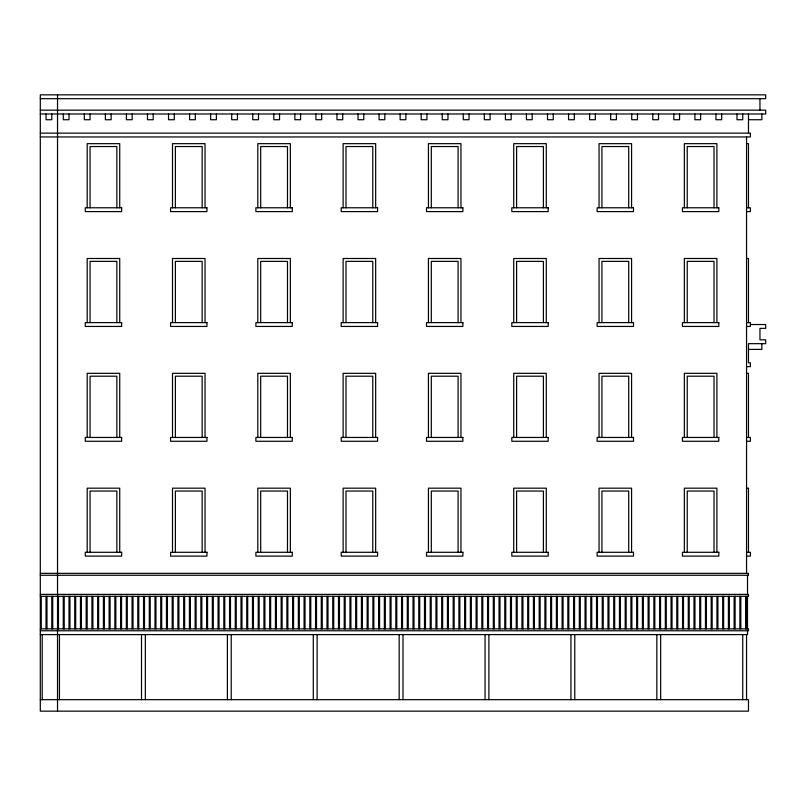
<?xml version="1.0" encoding="UTF-8"?>
<svg xmlns="http://www.w3.org/2000/svg" width="806" height="806" viewBox="0 0 806 806"><rect width="100%" height="100%" fill="white"/><g stroke="black" fill="none" stroke-linecap="round" stroke-linejoin="round"><path stroke-width="1.21" d="M40.3 98.675L765.7 98.675L765.7 94.846L40.3 94.846L40.3 711.154L748.472 711.154L748.472 699.668L40.3 699.668M40.3 110.16L765.7 110.16L765.7 113.989L40.3 113.989M748.472 119.731L761.872 119.731L761.872 113.989M40.3 133.131L750.386 133.131L750.386 136.96L40.3 136.96M746.558 143.659L748.472 143.659L748.472 207.777M746.558 207.777L750.386 207.777L750.386 211.605L746.558 211.605M746.558 258.494L748.472 258.494L748.472 322.612M746.558 322.612L750.386 322.612L750.386 326.44L746.558 326.44M750.598 324.526L765.7 324.526L765.7 328.354L759.957 328.354L759.957 339.84L765.7 339.84L765.7 343.668L748.472 343.668L748.472 362.811L750.386 362.811L750.386 366.639L746.558 366.639M748.472 349.411L761.872 349.411L761.872 343.668M746.558 373.329L748.472 373.329L748.472 437.457M746.558 437.457L750.386 437.457L750.386 441.275L746.558 441.275M746.558 488.174L748.472 488.174L748.472 552.291M746.558 552.291L750.386 552.291L750.386 556.12L746.558 556.12M40.3 573.348L748.472 573.348L748.472 575.262L40.3 575.262M40.3 594.395L748.472 594.395L748.472 596.309L40.3 596.309M40.3 628.851L748.472 628.851L748.472 630.766L40.3 630.766M40.3 634.594L747.515 634.594L747.515 630.766M759.957 98.675L759.957 110.16M748.472 113.989L748.472 133.131M747.515 575.262L747.515 594.395M747.515 596.309L747.515 628.851M746.558 136.96L746.558 573.348M746.558 596.309L746.558 628.851M746.558 634.594L746.558 699.668M745.6 596.309L745.6 628.851M742.729 113.989L742.729 119.731L736.986 119.731L736.986 113.989M742.729 634.594L742.729 699.668M740.825 596.309L740.825 628.851M739.868 596.309L739.868 628.851M735.092 596.309L735.092 628.851M734.135 596.309L734.135 628.851M729.359 596.309L729.359 628.851M728.402 596.309L728.402 628.851M723.627 596.309L723.627 628.851M722.67 596.309L722.67 628.851M721.682 113.989L721.682 119.731L715.94 119.731L715.94 113.989M717.894 596.309L717.894 628.851M716.897 207.777L716.897 143.659L684.354 143.659L684.354 207.777M716.897 322.612L716.897 258.494L684.354 258.494L684.354 322.612M716.897 437.457L716.897 373.329L684.354 373.329L684.354 437.457M716.897 552.291L716.897 488.174L684.354 488.174L684.354 552.291M716.937 596.309L716.937 628.851M714.025 207.777L714.025 146.531L687.226 146.531L687.226 207.777M714.025 322.612L714.025 261.366L687.226 261.366L687.226 322.612M714.025 437.457L714.025 376.2L687.226 376.2L687.226 437.457M714.025 552.291L714.025 491.045L687.226 491.045L687.226 552.291M712.151 596.309L712.151 628.851M711.204 596.309L711.204 628.851M706.419 596.309L706.419 628.851M705.462 596.309L705.462 628.851M700.686 596.309L700.686 628.851M700.626 113.989L700.626 119.731L694.883 119.731L694.883 113.989M699.729 596.309L699.729 628.851M694.953 596.309L694.953 628.851M693.996 596.309L693.996 628.851M689.221 596.309L689.221 628.851M688.264 596.309L688.264 628.851M683.488 596.309L683.488 628.851M682.531 596.309L682.531 628.851M679.569 113.989L679.569 119.731L673.826 119.731L673.826 113.989M677.755 596.309L677.755 628.851M676.798 596.309L676.798 628.851M672.023 596.309L672.023 628.851M671.066 596.309L671.066 628.851M666.28 596.309L666.28 628.851M665.323 596.309L665.323 628.851M660.547 596.309L660.547 628.851M660.668 634.594L660.668 699.668M659.59 596.309L659.59 628.851M658.512 113.989L658.512 119.731L652.779 119.731L652.779 113.989M656.84 634.594L656.84 699.668M654.815 596.309L654.815 628.851M653.857 596.309L653.857 628.851M649.082 596.309L649.082 628.851M648.125 596.309L648.125 628.851M643.349 596.309L643.349 628.851M642.392 596.309L642.392 628.851M637.617 596.309L637.617 628.851M637.465 113.989L637.465 119.731L631.723 119.731L631.723 113.989M636.659 596.309L636.659 628.851M631.884 596.309L631.884 628.851M631.582 207.777L631.582 143.659L599.049 143.659L599.049 207.777M631.582 322.612L631.582 258.494L599.049 258.494L599.049 322.612M631.582 437.457L631.582 373.329L599.049 373.329L599.049 437.457M631.582 552.291L631.582 488.174L599.049 488.174L599.049 552.291M630.927 596.309L630.927 628.851M628.71 207.777L628.71 146.531L601.921 146.531L601.921 207.777M628.71 322.612L628.71 261.366L601.921 261.366L601.921 322.612M628.71 437.457L628.71 376.2L601.921 376.2L601.921 437.457M628.71 552.291L628.71 491.045L601.921 491.045L601.921 552.291M626.151 596.309L626.151 628.851M625.194 596.309L625.194 628.851M620.408 596.309L620.408 628.851M619.451 596.309L619.451 628.851M616.409 113.989L616.409 119.731L610.666 119.731L610.666 113.989M614.676 596.309L614.676 628.851M613.719 596.309L613.719 628.851M608.943 596.309L608.943 628.851M607.986 596.309L607.986 628.851M603.21 596.309L603.21 628.851M602.253 596.309L602.253 628.851M597.478 596.309L597.478 628.851M596.521 596.309L596.521 628.851M595.352 113.989L595.352 119.731L589.609 119.731L589.609 113.989M591.745 596.309L591.745 628.851M590.788 596.309L590.788 628.851M586.012 596.309L586.012 628.851M585.055 596.309L585.055 628.851M580.28 596.309L580.28 628.851M579.323 596.309L579.323 628.851M574.779 634.594L574.779 699.668M574.537 596.309L574.537 628.851M574.305 113.989L574.305 119.731L568.562 119.731L568.562 113.989M573.58 596.309L573.58 628.851M570.95 634.594L570.95 699.668M568.804 596.309L568.804 628.851M567.847 596.309L567.847 628.851M563.072 596.309L563.072 628.851M562.114 596.309L562.114 628.851M557.339 596.309L557.339 628.851M556.382 596.309L556.382 628.851M553.248 113.989L553.248 119.731L547.506 119.731L547.506 113.989M551.606 596.309L551.606 628.851M550.649 596.309L550.649 628.851M546.277 207.777L546.277 143.659L513.734 143.659L513.734 207.777M546.277 322.612L546.277 258.494L513.734 258.494L513.734 322.612M546.277 437.457L546.277 373.329L513.734 373.329L513.734 437.457M546.277 552.291L546.277 488.174L513.734 488.174L513.734 552.291M545.874 596.309L545.874 628.851M544.916 596.309L544.916 628.851M543.405 207.777L543.405 146.531L516.606 146.531L516.606 207.777M543.405 322.612L543.405 261.366L516.606 261.366L516.606 322.612M543.405 437.457L543.405 376.2L516.606 376.2L516.606 437.457M543.405 552.291L543.405 491.045L516.606 491.045L516.606 552.291M540.141 596.309L540.141 628.851M539.184 596.309L539.184 628.851M534.398 596.309L534.398 628.851M533.441 596.309L533.441 628.851M532.192 113.989L532.192 119.731L526.449 119.731L526.449 113.989M528.665 596.309L528.665 628.851M527.708 596.309L527.708 628.851M522.933 596.309L522.933 628.851M521.976 596.309L521.976 628.851M517.2 596.309L517.2 628.851M516.243 596.309L516.243 628.851M511.467 596.309L511.467 628.851M511.145 113.989L511.145 119.731L505.402 119.731L505.402 113.989M510.51 596.309L510.51 628.851M505.735 596.309L505.735 628.851M504.778 596.309L504.778 628.851M500.002 596.309L500.002 628.851M499.045 596.309L499.045 628.851M494.269 596.309L494.269 628.851M493.312 596.309L493.312 628.851M490.088 113.989L490.088 119.731L484.346 119.731L484.346 113.989M488.889 634.594L488.889 699.668M488.527 596.309L488.527 628.851M487.57 596.309L487.57 628.851M485.061 634.594L485.061 699.668M482.794 596.309L482.794 628.851M481.837 596.309L481.837 628.851M477.061 596.309L477.061 628.851M476.104 596.309L476.104 628.851M471.329 596.309L471.329 628.851M470.372 596.309L470.372 628.851M469.032 113.989L469.032 119.731L463.289 119.731L463.289 113.989M465.596 596.309L465.596 628.851M464.639 596.309L464.639 628.851M460.961 207.777L460.961 143.659L428.429 143.659L428.429 207.777M460.961 322.612L460.961 258.494L428.429 258.494L428.429 322.612M460.961 437.457L460.961 373.329L428.429 373.329L428.429 437.457M460.961 552.291L460.961 488.174L428.429 488.174L428.429 552.291M459.863 596.309L459.863 628.851M458.906 596.309L458.906 628.851M458.1 207.777L458.1 146.531L431.301 146.531L431.301 207.777M458.1 322.612L458.1 261.366L431.301 261.366L431.301 322.612M458.1 437.457L458.1 376.2L431.301 376.2L431.301 437.457M458.1 552.291L458.1 491.045L431.301 491.045L431.301 552.291M454.131 596.309L454.131 628.851M453.174 596.309L453.174 628.851M448.398 596.309L448.398 628.851M447.975 113.989L447.975 119.731L442.232 119.731L442.232 113.989M447.441 596.309L447.441 628.851M442.655 596.309L442.655 628.851M441.698 596.309L441.698 628.851M436.923 596.309L436.923 628.851M435.965 596.309L435.965 628.851M431.19 596.309L431.19 628.851M430.233 596.309L430.233 628.851M426.928 113.989L426.928 119.731L421.185 119.731L421.185 113.989M425.457 596.309L425.457 628.851M424.5 596.309L424.5 628.851M419.725 596.309L419.725 628.851M418.767 596.309L418.767 628.851M413.992 596.309L413.992 628.851M413.035 596.309L413.035 628.851M408.259 596.309L408.259 628.851M407.302 596.309L407.302 628.851M405.871 113.989L405.871 119.731L400.129 119.731L400.129 113.989M403 634.594L403 699.668M402.526 596.309L402.526 628.851M401.569 596.309L401.569 628.851M399.172 634.594L399.172 699.668M396.784 596.309L396.784 628.851M395.827 596.309L395.827 628.851M391.051 596.309L391.051 628.851M390.094 596.309L390.094 628.851M385.318 596.309L385.318 628.851M384.815 113.989L384.815 119.731L379.072 119.731L379.072 113.989M384.361 596.309L384.361 628.851M379.586 596.309L379.586 628.851M378.629 596.309L378.629 628.851M375.656 207.777L375.656 143.659L343.124 143.659L343.124 207.777M375.656 322.612L375.656 258.494L343.124 258.494L343.124 322.612M375.656 437.457L375.656 373.329L343.124 373.329L343.124 437.457M375.656 552.291L375.656 488.174L343.124 488.174L343.124 552.291M373.853 596.309L373.853 628.851M372.896 596.309L372.896 628.851M372.785 207.777L372.785 146.531L345.996 146.531L345.996 207.777M372.785 322.612L372.785 261.366L345.996 261.366L345.996 322.612M372.785 437.457L372.785 376.2L345.996 376.2L345.996 437.457M372.785 552.291L372.785 491.045L345.996 491.045L345.996 552.291M368.12 596.309L368.12 628.851M367.163 596.309L367.163 628.851M363.768 113.989L363.768 119.731L358.025 119.731L358.025 113.989M362.388 596.309L362.388 628.851M361.431 596.309L361.431 628.851M356.645 596.309L356.645 628.851M355.688 596.309L355.688 628.851M350.912 596.309L350.912 628.851M349.955 596.309L349.955 628.851M345.18 596.309L345.18 628.851M344.222 596.309L344.222 628.851M342.711 113.989L342.711 119.731L336.968 119.731L336.968 113.989M339.447 596.309L339.447 628.851M338.49 596.309L338.49 628.851M333.714 596.309L333.714 628.851M332.757 596.309L332.757 628.851M327.982 596.309L327.982 628.851M327.024 596.309L327.024 628.851M322.249 596.309L322.249 628.851M321.654 113.989L321.654 119.731L315.912 119.731L315.912 113.989M321.292 596.309L321.292 628.851M317.111 634.594L317.111 699.668M316.516 596.309L316.516 628.851M315.559 596.309L315.559 628.851M313.282 634.594L313.282 699.668M310.773 596.309L310.773 628.851M309.816 596.309L309.816 628.851M305.041 596.309L305.041 628.851M304.084 596.309L304.084 628.851M300.598 113.989L300.598 119.731L294.855 119.731L294.855 113.989M299.308 596.309L299.308 628.851M298.351 596.309L298.351 628.851M293.575 596.309L293.575 628.851M292.618 596.309L292.618 628.851M290.351 207.777L290.351 143.659L257.809 143.659L257.809 207.777M290.351 322.612L290.351 258.494L257.809 258.494L257.809 322.612M290.351 437.457L290.351 373.329L257.809 373.329L257.809 437.457M290.351 552.291L290.351 488.174L257.809 488.174L257.809 552.291M287.843 596.309L287.843 628.851M287.48 207.777L287.48 146.531L260.681 146.531L260.681 207.777M287.48 322.612L287.48 261.366L260.681 261.366L260.681 322.612M287.48 437.457L287.48 376.2L260.681 376.2L260.681 437.457M287.48 552.291L287.48 491.045L260.681 491.045L260.681 552.291M286.886 596.309L286.886 628.851M282.11 596.309L282.11 628.851M281.153 596.309L281.153 628.851M279.551 113.989L279.551 119.731L273.808 119.731L273.808 113.989M276.377 596.309L276.377 628.851M275.42 596.309L275.42 628.851M270.645 596.309L270.645 628.851M269.688 596.309L269.688 628.851M264.902 596.309L264.902 628.851M263.945 596.309L263.945 628.851M259.169 596.309L259.169 628.851M258.494 113.989L258.494 119.731L252.752 119.731L252.752 113.989M258.212 596.309L258.212 628.851M253.437 596.309L253.437 628.851M252.48 596.309L252.48 628.851M247.704 596.309L247.704 628.851M246.747 596.309L246.747 628.851M241.971 596.309L241.971 628.851M241.014 596.309L241.014 628.851M237.438 113.989L237.438 119.731L231.695 119.731L231.695 113.989M236.239 596.309L236.239 628.851M235.281 596.309L235.281 628.851M231.221 634.594L231.221 699.668M230.506 596.309L230.506 628.851M229.549 596.309L229.549 628.851M227.393 634.594L227.393 699.668M224.763 596.309L224.763 628.851M223.816 596.309L223.816 628.851M219.031 596.309L219.031 628.851M218.073 596.309L218.073 628.851M216.391 113.989L216.391 119.731L210.648 119.731L210.648 113.989M213.298 596.309L213.298 628.851M212.341 596.309L212.341 628.851M207.565 596.309L207.565 628.851M206.608 596.309L206.608 628.851M205.036 207.777L205.036 143.659L172.504 143.659L172.504 207.777M205.036 322.612L205.036 258.494L172.504 258.494L172.504 322.612M205.036 437.457L205.036 373.329L172.504 373.329L172.504 437.457M205.036 552.291L205.036 488.174L172.504 488.174L172.504 552.291M202.165 207.777L202.165 146.531L175.376 146.531L175.376 207.777M202.165 322.612L202.165 261.366L175.376 261.366L175.376 322.612M202.165 437.457L202.165 376.2L175.376 376.2L175.376 437.457M202.165 552.291L202.165 491.045L175.376 491.045L175.376 552.291M201.832 596.309L201.832 628.851M200.875 596.309L200.875 628.851M196.1 596.309L196.1 628.851M195.334 113.989L195.334 119.731L189.591 119.731L189.591 113.989M195.143 596.309L195.143 628.851M190.367 596.309L190.367 628.851M189.41 596.309L189.41 628.851M184.634 596.309L184.634 628.851M183.677 596.309L183.677 628.851M178.892 596.309L178.892 628.851M177.935 596.309L177.935 628.851M174.277 113.989L174.277 119.731L168.535 119.731L168.535 113.989M173.159 596.309L173.159 628.851M172.202 596.309L172.202 628.851M167.426 596.309L167.426 628.851M166.469 596.309L166.469 628.851M161.694 596.309L161.694 628.851M160.737 596.309L160.737 628.851M155.961 596.309L155.961 628.851M155.004 596.309L155.004 628.851M153.221 113.989L153.221 119.731L147.488 119.731L147.488 113.989M150.228 596.309L150.228 628.851M149.271 596.309L149.271 628.851M145.332 634.594L145.332 699.668M144.496 596.309L144.496 628.851M143.539 596.309L143.539 628.851M141.503 634.594L141.503 699.668M138.763 596.309L138.763 628.851M137.806 596.309L137.806 628.851M133.02 596.309L133.02 628.851M132.174 113.989L132.174 119.731L126.431 119.731L126.431 113.989M132.063 596.309L132.063 628.851M127.288 596.309L127.288 628.851M126.33 596.309L126.33 628.851M121.555 596.309L121.555 628.851M120.598 596.309L120.598 628.851M119.731 207.777L119.731 143.659L87.189 143.659L87.189 207.777M119.731 322.612L119.731 258.494L87.189 258.494L87.189 322.612M119.731 437.457L119.731 373.329L87.189 373.329L87.189 437.457M119.731 552.291L119.731 488.174L87.189 488.174L87.189 552.291M116.86 207.777L116.86 146.531L90.06 146.531L90.06 207.777M116.86 322.612L116.86 261.366L90.06 261.366L90.06 322.612M116.86 437.457L116.86 376.2L90.06 376.2L90.06 437.457M116.86 552.291L116.86 491.045L90.06 491.045L90.06 552.291M115.822 596.309L115.822 628.851M114.865 596.309L114.865 628.851M111.117 113.989L111.117 119.731L105.374 119.731L105.374 113.989M110.09 596.309L110.09 628.851M109.132 596.309L109.132 628.851M104.357 596.309L104.357 628.851M103.4 596.309L103.4 628.851M98.624 596.309L98.624 628.851M97.667 596.309L97.667 628.851M92.892 596.309L92.892 628.851M91.934 596.309L91.934 628.851M90.06 113.989L90.06 119.731L84.318 119.731L84.318 113.989M87.149 596.309L87.149 628.851M86.192 596.309L86.192 628.851M81.416 596.309L81.416 628.851M80.459 596.309L80.459 628.851M75.683 596.309L75.683 628.851M74.726 596.309L74.726 628.851M69.951 596.309L69.951 628.851M69.014 113.989L69.014 119.731L63.271 119.731L63.271 113.989M68.994 596.309L68.994 628.851M64.218 596.309L64.218 628.851M63.261 596.309L63.261 628.851M59.443 634.594L59.443 699.668M58.485 596.309L58.485 628.851M57.528 94.846L57.528 711.154M52.722 596.309L52.722 628.851M51.785 113.989L51.785 119.731L46.043 119.731L46.043 113.989M51.765 596.309L51.765 628.851M46.99 596.309L46.99 628.851M46.033 596.309L46.033 628.851M42.214 634.594L42.214 699.668M41.257 596.309L41.257 628.851M121.646 207.777L85.275 207.777L85.275 211.605L121.646 211.605L121.646 207.777M206.951 207.777L170.59 207.777L170.59 211.605L206.951 211.605L206.951 207.777M292.266 207.777L255.895 207.777L255.895 211.605L292.266 211.605L292.266 207.777M377.571 207.777L341.21 207.777L341.21 211.605L377.571 211.605L377.571 207.777M462.876 207.777L426.515 207.777L426.515 211.605L462.876 211.605L462.876 207.777M548.191 207.777L511.82 207.777L511.82 211.605L548.191 211.605L548.191 207.777M633.496 207.777L597.135 207.777L597.135 211.605L633.496 211.605L633.496 207.777M718.811 207.777L682.44 207.777L682.44 211.605L718.811 211.605L718.811 207.777M121.646 322.612L85.275 322.612L85.275 326.44L121.646 326.44L121.646 322.612M206.951 322.612L170.59 322.612L170.59 326.44L206.951 326.44L206.951 322.612M292.266 322.612L255.895 322.612L255.895 326.44L292.266 326.44L292.266 322.612M377.571 322.612L341.21 322.612L341.21 326.44L377.571 326.44L377.571 322.612M462.876 322.612L426.515 322.612L426.515 326.44L462.876 326.44L462.876 322.612M548.191 322.612L511.82 322.612L511.82 326.44L548.191 326.44L548.191 322.612M633.496 322.612L597.135 322.612L597.135 326.44L633.496 326.44L633.496 322.612M718.811 322.612L682.44 322.612L682.44 326.44L718.811 326.44L718.811 322.612M121.646 437.457L85.275 437.457L85.275 441.275L121.646 441.275L121.646 437.457M206.951 437.457L170.59 437.457L170.59 441.275L206.951 441.275L206.951 437.457M292.266 437.457L255.895 437.457L255.895 441.275L292.266 441.275L292.266 437.457M377.571 437.457L341.21 437.457L341.21 441.275L377.571 441.275L377.571 437.457M462.876 437.457L426.515 437.457L426.515 441.275L462.876 441.275L462.876 437.457M548.191 437.457L511.82 437.457L511.82 441.275L548.191 441.275L548.191 437.457M633.496 437.457L597.135 437.457L597.135 441.275L633.496 441.275L633.496 437.457M718.811 437.457L682.44 437.457L682.44 441.275L718.811 441.275L718.811 437.457M121.646 552.291L85.275 552.291L85.275 556.12L121.646 556.12L121.646 552.291M206.951 552.291L170.59 552.291L170.59 556.12L206.951 556.12L206.951 552.291M292.266 552.291L255.895 552.291L255.895 556.12L292.266 556.12L292.266 552.291M377.571 552.291L341.21 552.291L341.21 556.12L377.571 556.12L377.571 552.291M462.876 552.291L426.515 552.291L426.515 556.12L462.876 556.12L462.876 552.291M548.191 552.291L511.82 552.291L511.82 556.12L548.191 556.12L548.191 552.291M633.496 552.291L597.135 552.291L597.135 556.12L633.496 556.12L633.496 552.291M718.811 552.291L682.44 552.291L682.44 556.12L718.811 556.12L718.811 552.291"/></g></svg>
